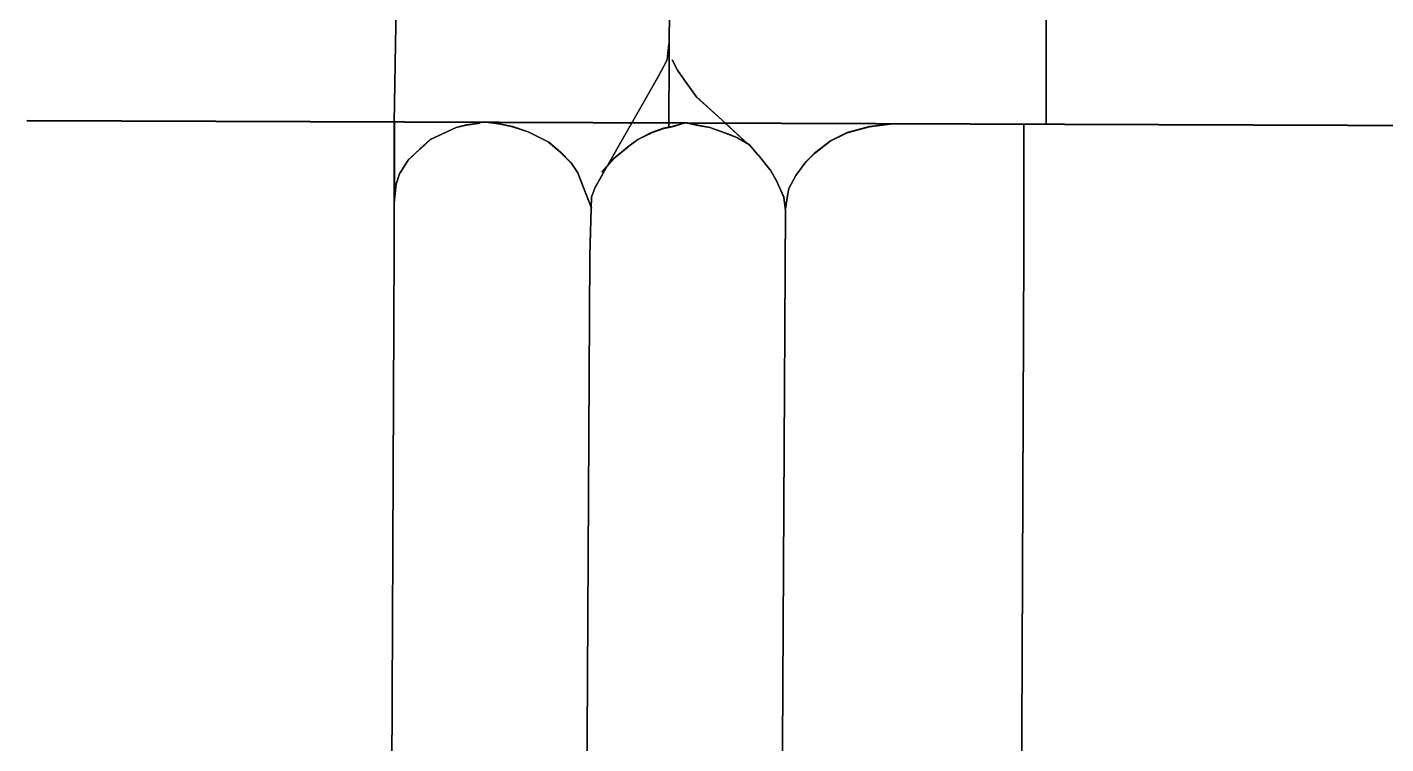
# Model space of a CAD drawing. Extents: x -291248544 to -291003570, y 98625193 to 98746984.
# Drawn here: x -291151726 to -291133598, y 98646840 to 98656403 of the extents above; entities that cross this region are included whole.
import ezdxf

# ---------------------------------------------------------------- set-up
doc = ezdxf.new("R2010")
doc.units = 0

msp = doc.modelspace()

# ---------------------------------------------------------------- linework, layer by layer
at = {"layer": 'mg_to_dxf', "color": 2}
for points in [[(-291142959.6, 98694362.14), (-291142960.59, 98694363.15), (-291143166.59, 98655120.35), (-291143165.59, 98655121.35)], [(-291143165.59, 98655121.35), (-291143164.59, 98655120.34), (-291142958.59, 98694363.14), (-291142959.6, 98694362.14)], [(-291146804.82, 98656688.19), (-291146805.8, 98656689.2), (-291146828.71, 98655131.8), (-291146827.69, 98655132.79)], [(-291146827.69, 98655132.79), (-291146826.71, 98655131.79), (-291146803.8, 98656689.18), (-291146804.82, 98656688.19)], [(-291138130.19, 98656630.97), (-291138131.19, 98656631.97), (-291138131.19, 98655097.46), (-291138130.19, 98655098.46)], [(-291138130.19, 98655098.46), (-291138129.19, 98655097.46), (-291138129.19, 98656631.97), (-291138130.19, 98656630.97)], [(-291143165.64, 98656173.21), (-291143166.53, 98656174.31), (-291143189.51, 98655967.51), (-291143188.42, 98655968.22)], [(-291143188.42, 98655968.22), (-291143187.56, 98655966.91), (-291143164.54, 98656174.09), (-291143165.64, 98656173.21)], [(-291143165.64, 98656173.21), (-291143164.54, 98656174.09), (-291143166.53, 98656174.31), (-291143165.64, 98656173.21)], [(-291143188.71, 98655967.26), (-291143189.21, 98655968.46), (-291143304.03, 98655750.31), (-291143302.68, 98655750.72)], [(-291143302.68, 98655750.72), (-291143302.27, 98655749.35), (-291143187.27, 98655967.86), (-291143188.71, 98655967.26)], [(-291143188.42, 98655968.22), (-291143189.51, 98655967.51), (-291143187.56, 98655966.91), (-291143188.42, 98655968.22)], [(-291143188.71, 98655967.26), (-291143187.27, 98655967.86), (-291143189.21, 98655968.46), (-291143188.71, 98655967.26)], [(-291143119.59, 98655967.27), (-291143119.14, 98655968.61), (-291143120.93, 98655967.71), (-291143119.59, 98655967.27)], [(-291143119.59, 98655967.27), (-291143120.93, 98655967.71), (-291143051.78, 98655829.42), (-291143051.37, 98655830.83)], [(-291143051.37, 98655830.83), (-291143050.06, 98655830.45), (-291143119.14, 98655968.61), (-291143119.59, 98655967.27)], [(-291143303.16, 98655749.84), (-291143303.55, 98655751.19), (-291144059.34, 98654422.82), (-291144057.98, 98654423.19)], [(-291144057.98, 98654423.19), (-291144057.61, 98654421.83), (-291143301.79, 98655750.23), (-291143303.16, 98655749.84)], [(-291143302.68, 98655750.72), (-291143304.03, 98655750.31), (-291143302.27, 98655749.35), (-291143302.68, 98655750.72)], [(-291143303.16, 98655749.84), (-291143301.79, 98655750.23), (-291143303.55, 98655751.19), (-291143303.16, 98655749.84)], [(-291143050.86, 98655829.97), (-291143050.58, 98655831.31), (-291143052.3, 98655830.28), (-291143050.86, 98655829.97)], [(-291143050.86, 98655829.97), (-291143052.3, 98655830.28), (-291142914.35, 98655634.85), (-291142914.11, 98655636.24)], [(-291143051.37, 98655830.83), (-291143051.78, 98655829.42), (-291143050.06, 98655830.45), (-291143051.37, 98655830.83)], [(-291142914.11, 98655636.24), (-291142912.71, 98655636), (-291143050.58, 98655831.31), (-291143050.86, 98655829.97)], [(-291142913.53, 98655635.43), (-291142913.29, 98655636.82), (-291142914.92, 98655635.66), (-291142913.53, 98655635.43)], [(-291142913.53, 98655635.43), (-291142914.92, 98655635.66), (-291142799.84, 98655474.54), (-291142799.67, 98655476.03)], [(-291142914.11, 98655636.24), (-291142914.35, 98655634.85), (-291142912.71, 98655636), (-291142914.11, 98655636.24)], [(-291142799.67, 98655476.03), (-291142798.33, 98655475.87), (-291142913.29, 98655636.82), (-291142913.53, 98655635.43)], [(-291142799.01, 98655475.28), (-291142799, 98655476.62), (-291142800.5, 98655475.29), (-291142799.01, 98655475.28)], [(-291142799.01, 98655475.28), (-291142800.5, 98655475.29), (-291142410.59, 98655119.78), (-291142410.65, 98655121.19)], [(-291142799.67, 98655476.03), (-291142799.84, 98655474.54), (-291142798.33, 98655475.87), (-291142799.67, 98655476.03)], [(-291142410.65, 98655121.19), (-291142409.23, 98655121.25), (-291142799, 98655476.62), (-291142799.01, 98655475.28)], [(-291151725.27, 98655155.18), (-291151726.27, 98655156.18), (-291151726.27, 98655154.18), (-291151725.27, 98655155.18)], [(-291106430.55, 98654994.97), (-291106429.55, 98654995.96), (-291151726.27, 98655156.18), (-291151725.27, 98655155.18)], [(-291151725.27, 98655155.18), (-291151726.27, 98655154.18), (-291106429.56, 98654993.96), (-291106430.55, 98654994.97)], [(-291146827.69, 98655132.79), (-291146828.71, 98655131.8), (-291146826.71, 98655131.79), (-291146827.69, 98655132.79)], [(-291146828.2, 98655132.3, 0.5), (-291146828.2, 98655132.3, -0.5), (-291146827.2, 98655132.29, 0.5), (-291146827.2, 98655132.29, -0.5)], [(-291146827.7, 98653461.96), (-291146827.7, 98653460.96, -1), (-291146828.2, 98655132.3, -0.5), (-291146828.2, 98655132.3, 0.5)], [(-291146827.2, 98655132.29, -0.5), (-291146827.2, 98655132.29, 0.5), (-291146827.7, 98653460.96, 1), (-291146827.7, 98653461.96)], [(-291146004.18, 98655063.42), (-291146003.6, 98655064.79), (-291146348.07, 98654904.04), (-291146346.59, 98654903.63)], [(-291146346.59, 98654903.63), (-291146346.94, 98654902.36), (-291146002.93, 98655062.89), (-291146004.18, 98655063.42)], [(-291145866.88, 98655097.84), (-291145866.09, 98655099.07), (-291146004.55, 98655064.45), (-291146003.24, 98655063.75)], [(-291146003.24, 98655063.75), (-291146004.55, 98655064.45), (-291146003.87, 98655062.56), (-291146003.24, 98655063.75)], [(-291146004.18, 98655063.42), (-291146002.93, 98655062.89), (-291146003.6, 98655064.79), (-291146004.18, 98655063.42)], [(-291146003.24, 98655063.75), (-291146003.87, 98655062.56), (-291145865.72, 98655097.1), (-291145866.88, 98655097.84)], [(-291145683.78, 98655120.79), (-291145682.92, 98655121.9), (-291145867.08, 98655098.88), (-291145865.9, 98655098.02)], [(-291145865.9, 98655098.02), (-291145867.08, 98655098.88), (-291145866.71, 98655096.91), (-291145865.9, 98655098.02)], [(-291145866.88, 98655097.84), (-291145865.72, 98655097.1), (-291145866.09, 98655099.07), (-291145866.88, 98655097.84)], [(-291145865.9, 98655098.02), (-291145866.71, 98655096.91), (-291145682.67, 98655119.92), (-291145683.78, 98655120.79)], [(-291145683.78, 98655120.79), (-291145682.67, 98655119.92), (-291145682.92, 98655121.9), (-291145683.78, 98655120.79)], [(-291145568.35, 98655132.22), (-291145569.2, 98655133.35), (-291145569.48, 98655131.37), (-291145568.35, 98655132.22)], [(-291145568.35, 98655132.22), (-291145569.48, 98655131.37), (-291145408.31, 98655108.35), (-291145409.13, 98655109.48)], [(-291145409.13, 98655109.48), (-291145407.96, 98655110.32), (-291145569.2, 98655133.35), (-291145568.35, 98655132.22)], [(-291145408.14, 98655109.3), (-291145408.94, 98655110.5), (-291145409.3, 98655108.53), (-291145408.14, 98655109.3)], [(-291145408.14, 98655109.3), (-291145409.3, 98655108.53), (-291145248.19, 98655074), (-291145248.9, 98655075.18)], [(-291145409.13, 98655109.48), (-291145408.31, 98655108.35), (-291145407.96, 98655110.32), (-291145409.13, 98655109.48)], [(-291145248.9, 98655075.18), (-291145247.66, 98655075.93), (-291145408.94, 98655110.5), (-291145408.14, 98655109.3)], [(-291145247.94, 98655074.91), (-291145248.62, 98655076.2), (-291145249.15, 98655074.27), (-291145247.94, 98655074.91)], [(-291145247.94, 98655074.91), (-291145249.15, 98655074.27), (-291145042.33, 98655005.32), (-291145042.89, 98655006.57)], [(-291145248.9, 98655075.18), (-291145248.19, 98655074), (-291145247.66, 98655075.93), (-291145248.9, 98655075.18)], [(-291145042.89, 98655006.57), (-291145041.56, 98655007.18), (-291145248.62, 98655076.2), (-291145247.94, 98655074.91)], [(-291145041.97, 98655006.18), (-291145042.48, 98655007.56), (-291145043.25, 98655005.71), (-291145041.97, 98655006.18)], [(-291145041.97, 98655006.18), (-291145043.25, 98655005.71), (-291144767.87, 98654868.01), (-291144768.21, 98654869.3)], [(-291145042.89, 98655006.57), (-291145042.33, 98655005.32), (-291145041.56, 98655007.18), (-291145042.89, 98655006.57)], [(-291144768.21, 98654869.3), (-291144766.75, 98654869.69), (-291145042.48, 98655007.56), (-291145041.97, 98655006.18)], [(-291143394.92, 98654994.74), (-291143394.42, 98654996.11), (-291143578.55, 98654904.04), (-291143577.13, 98654903.64)], [(-291143577.13, 98654903.64), (-291143577.5, 98654902.33), (-291143393.63, 98654994.27), (-291143394.92, 98654994.74)], [(-291143234.73, 98655052.02), (-291143234.05, 98655053.32), (-291143395.34, 98654995.72), (-291143394, 98654995.13)], [(-291143394, 98654995.13), (-291143395.34, 98654995.72), (-291143394.55, 98654993.87), (-291143394, 98654995.13)], [(-291143394.92, 98654994.74), (-291143393.63, 98654994.27), (-291143394.42, 98654996.11), (-291143394.92, 98654994.74)], [(-291143394, 98654995.13), (-291143394.55, 98654993.87), (-291143233.51, 98655051.39), (-291143234.73, 98655052.02)], [(-291143120.3, 98655074.98), (-291143119.56, 98655076.14), (-291143235.01, 98655053.05), (-291143233.76, 98655052.28)], [(-291143233.76, 98655052.28), (-291143235.01, 98655053.05), (-291143234.48, 98655051.12), (-291143233.76, 98655052.28)], [(-291143234.73, 98655052.02), (-291143233.51, 98655051.39), (-291143234.05, 98655053.32), (-291143234.73, 98655052.02)], [(-291143233.76, 98655052.28), (-291143234.48, 98655051.12), (-291143119.09, 98655074.2), (-291143120.3, 98655074.98)], [(-291143165.59, 98655121.35), (-291143166.59, 98655120.35), (-291143164.59, 98655120.34), (-291143165.59, 98655121.35)], [(-291143165.59, 98655120.35), (-291143166.59, 98655121.35), (-291143166.59, 98655063.13), (-291143165.59, 98655064.13)], [(-291143165.59, 98655120.35), (-291143164.59, 98655121.35), (-291143166.59, 98655121.35), (-291143165.59, 98655120.35)], [(-291143165.59, 98655064.13), (-291143166.59, 98655063.13), (-291143164.59, 98655063.13), (-291143165.59, 98655064.13)], [(-291143165.59, 98655064.13), (-291143164.59, 98655063.13), (-291143164.59, 98655121.35), (-291143165.59, 98655120.35)], [(-291142960.08, 98655120.71), (-291142959.39, 98655121.95), (-291143120.53, 98655075.91), (-291143119.33, 98655075.21)], [(-291143119.33, 98655075.21), (-291143120.53, 98655075.91), (-291143120.06, 98655073.96), (-291143119.33, 98655075.21)], [(-291143120.3, 98655074.98), (-291143119.09, 98655074.2), (-291143119.56, 98655076.14), (-291143120.3, 98655074.98)], [(-291143119.33, 98655075.21), (-291143120.06, 98655073.96), (-291142958.84, 98655120.03), (-291142960.08, 98655120.71)], [(-291142960.08, 98655120.71), (-291142958.84, 98655120.03), (-291142959.39, 98655121.95), (-291142960.08, 98655120.71)], [(-291142913.33, 98655120.75), (-291142914.11, 98655121.93), (-291142914.5, 98655119.97), (-291142913.33, 98655120.75)], [(-291142913.33, 98655120.75), (-291142914.5, 98655119.97), (-291142799.08, 98655096.88), (-291142799.87, 98655098.06)], [(-291142799.87, 98655098.06), (-291142798.7, 98655098.85), (-291142914.11, 98655121.93), (-291142913.33, 98655120.75)], [(-291142798.89, 98655097.87), (-291142799.68, 98655099.04), (-291142800.06, 98655097.07), (-291142798.89, 98655097.87)], [(-291142798.89, 98655097.87), (-291142800.06, 98655097.07), (-291142616.04, 98655062.57), (-291142616.76, 98655063.72)], [(-291142799.87, 98655098.06), (-291142799.08, 98655096.88), (-291142798.7, 98655098.85), (-291142799.87, 98655098.06)], [(-291142616.76, 98655063.72), (-291142615.52, 98655064.51), (-291142799.68, 98655099.04), (-291142798.89, 98655097.87)], [(-291142615.8, 98655063.46), (-291142616.48, 98655064.77), (-291142617.01, 98655062.83), (-291142615.8, 98655063.46)], [(-291142615.8, 98655063.46), (-291142617.01, 98655062.83), (-291142455.93, 98655005.3), (-291142456.53, 98655006.58)], [(-291142616.76, 98655063.72), (-291142616.04, 98655062.57), (-291142615.52, 98655064.51), (-291142616.76, 98655063.72)], [(-291142456.53, 98655006.58), (-291142455.24, 98655007.18), (-291142616.48, 98655064.77), (-291142615.8, 98655063.46)], [(-291142455.59, 98655006.23), (-291142456.18, 98655007.52), (-291142456.87, 98655005.65), (-291142455.59, 98655006.23)], [(-291142455.59, 98655006.23), (-291142456.87, 98655005.65), (-291142364.4, 98654970.97), (-291142364.97, 98654972.25)], [(-291142456.53, 98655006.58), (-291142455.93, 98655005.3), (-291142455.24, 98655007.18), (-291142456.53, 98655006.58)], [(-291142364.97, 98654972.25), (-291142363.67, 98654972.83), (-291142456.18, 98655007.52), (-291142455.59, 98655006.23)], [(-291142409.91, 98655120.51), (-291142409.97, 98655121.93), (-291142411.32, 98655120.45), (-291142409.91, 98655120.51)], [(-291142409.91, 98655120.51), (-291142411.32, 98655120.45), (-291142090.16, 98654822.23), (-291142090.21, 98654823.64)], [(-291142410.65, 98655121.19), (-291142410.59, 98655119.78), (-291142409.23, 98655121.25), (-291142410.65, 98655121.19)], [(-291142090.21, 98654823.64), (-291142088.8, 98654823.7), (-291142409.97, 98655121.93), (-291142409.91, 98655120.51)], [(-291142364.04, 98654971.89), (-291142364.6, 98654973.19), (-291142365.33, 98654971.33), (-291142364.04, 98654971.89)], [(-291142364.04, 98654971.89), (-291142365.33, 98654971.33), (-291142250.03, 98654925.21), (-291142250.53, 98654926.49)], [(-291142364.97, 98654972.25), (-291142364.4, 98654970.97), (-291142363.67, 98654972.83), (-291142364.97, 98654972.25)], [(-291142250.53, 98654926.49), (-291142249.16, 98654927.02), (-291142364.6, 98654973.19), (-291142364.04, 98654971.89)], [(-291140785.67, 98654994.74), (-291140785.12, 98654996.13), (-291141015.08, 98654881.15), (-291141013.65, 98654880.75)], [(-291141013.65, 98654880.75), (-291141014.01, 98654879.45), (-291140784.41, 98654994.25), (-291140785.67, 98654994.74)], [(-291140488.15, 98655074.94), (-291140487.38, 98655076.19), (-291140786.06, 98654995.77), (-291140784.73, 98654995.1)], [(-291140784.73, 98654995.1), (-291140786.06, 98654995.77), (-291140785.35, 98654993.89), (-291140784.73, 98654995.1)], [(-291140785.67, 98654994.74), (-291140784.41, 98654994.25), (-291140785.12, 98654996.13), (-291140785.67, 98654994.74)], [(-291140784.73, 98654995.1), (-291140785.35, 98654993.89), (-291140486.99, 98655074.22), (-291140488.15, 98655074.94)], [(-291140213.51, 98655109.34), (-291140212.64, 98655110.46), (-291140488.36, 98655075.99), (-291140487.17, 98655075.14)], [(-291140487.17, 98655075.14), (-291140488.36, 98655075.99), (-291140487.98, 98655074.03), (-291140487.17, 98655075.14)], [(-291140488.15, 98655074.94), (-291140486.99, 98655074.22), (-291140487.38, 98655076.19), (-291140488.15, 98655074.94)], [(-291140487.17, 98655075.14), (-291140487.98, 98655074.03), (-291140212.39, 98655108.48), (-291140213.51, 98655109.34)], [(-291140213.51, 98655109.34), (-291140212.39, 98655108.48), (-291140212.64, 98655110.46), (-291140213.51, 98655109.34)], [(-291138427.73, 98655097.46), (-291138428.73, 98655098.46), (-291138428.73, 98653415.18), (-291138427.73, 98653416.18)], [(-291138427.73, 98655097.46), (-291138426.73, 98655098.46), (-291138428.73, 98655098.46), (-291138427.73, 98655097.46)], [(-291138427.73, 98653416.18), (-291138426.73, 98653415.18), (-291138426.73, 98655098.46), (-291138427.73, 98655097.46)], [(-291138130.19, 98655098.46), (-291138131.19, 98655097.46), (-291138129.19, 98655097.46), (-291138130.19, 98655098.46)], [(-291146347.42, 98654903.07), (-291146347.24, 98654904.59), (-291146485.42, 98654777.92), (-291146484.01, 98654777.86)], [(-291146484.01, 98654777.86), (-291146484.07, 98654776.45), (-291146346.11, 98654902.91), (-291146347.42, 98654903.07)], [(-291146346.59, 98654903.63), (-291146348.07, 98654904.04), (-291146346.94, 98654902.36), (-291146346.59, 98654903.63)], [(-291146347.42, 98654903.07), (-291146346.11, 98654902.91), (-291146347.24, 98654904.59), (-291146347.42, 98654903.07)], [(-291144767.38, 98654868.75), (-291144767.59, 98654870.25), (-291144768.7, 98654868.57), (-291144767.38, 98654868.75)], [(-291144767.38, 98654868.75), (-291144768.7, 98654868.57), (-291144607.84, 98654730.69), (-291144607.92, 98654732.08)], [(-291144768.21, 98654869.3), (-291144767.87, 98654868.01), (-291144766.75, 98654869.69), (-291144768.21, 98654869.3)], [(-291144607.92, 98654732.08), (-291144606.48, 98654732.16), (-291144767.59, 98654870.25), (-291144767.38, 98654868.75)], [(-291143715.29, 98654800.1), (-291143715.13, 98654801.52), (-291143899.1, 98654652.05), (-291143897.62, 98654651.96)], [(-291143897.62, 98654651.96), (-291143897.7, 98654650.6), (-291143713.9, 98654799.94), (-291143715.29, 98654800.1)], [(-291143577.98, 98654903.11), (-291143577.7, 98654904.57), (-291143715.92, 98654800.9), (-291143714.5, 98654800.72)], [(-291143714.5, 98654800.72), (-291143715.92, 98654800.9), (-291143714.69, 98654799.33), (-291143714.5, 98654800.72)], [(-291143715.29, 98654800.1), (-291143713.9, 98654799.94), (-291143715.13, 98654801.52), (-291143715.29, 98654800.1)], [(-291143714.5, 98654800.72), (-291143714.69, 98654799.33), (-291143576.65, 98654902.86), (-291143577.98, 98654903.11)], [(-291143577.13, 98654903.64), (-291143578.55, 98654904.04), (-291143577.5, 98654902.33), (-291143577.13, 98654903.64)], [(-291143577.98, 98654903.11), (-291143576.65, 98654902.86), (-291143577.7, 98654904.57), (-291143577.98, 98654903.11)], [(-291142249.63, 98654926.05), (-291142250.06, 98654927.45), (-291142250.93, 98654925.65), (-291142249.63, 98654926.05)], [(-291142249.63, 98654926.05), (-291142250.93, 98654925.65), (-291142090.06, 98654833.72), (-291142090.28, 98654835)], [(-291142250.53, 98654926.49), (-291142250.03, 98654925.21), (-291142249.16, 98654927.02), (-291142250.53, 98654926.49)], [(-291142090.28, 98654835), (-291142088.75, 98654835.27), (-291142250.06, 98654927.45), (-291142249.63, 98654926.05)], [(-291142089.52, 98654834.36), (-291142089.52, 98654835.92), (-291142090.82, 98654834.36), (-291142089.52, 98654834.36)], [(-291142089.52, 98654834.36), (-291142090.82, 98654834.36), (-291141975.85, 98654696.4), (-291141975.72, 98654697.8)], [(-291142090.28, 98654835), (-291142090.06, 98654833.72), (-291142088.75, 98654835.27), (-291142090.28, 98654835)], [(-291142090.21, 98654823.64), (-291142090.16, 98654822.23), (-291142088.8, 98654823.7), (-291142090.21, 98654823.64)], [(-291141975.72, 98654697.8), (-291141974.31, 98654697.67), (-291142089.52, 98654835.92), (-291142089.52, 98654834.36)], [(-291141014.5, 98654880.22), (-291141014.24, 98654881.68), (-291141221.15, 98654720.75), (-291141219.7, 98654720.61)], [(-291141219.7, 98654720.61), (-291141219.83, 98654719.25), (-291141013.17, 98654879.98), (-291141014.5, 98654880.22)], [(-291141013.65, 98654880.75), (-291141015.08, 98654881.15), (-291141014.01, 98654879.45), (-291141013.65, 98654880.75)], [(-291141014.5, 98654880.22), (-291141013.17, 98654879.98), (-291141014.24, 98654881.68), (-291141014.5, 98654880.22)], [(-291146644.86, 98654628.33), (-291146645.1, 98654629.82), (-291146760.21, 98654445.65), (-291146758.77, 98654446.08)], [(-291146758.77, 98654446.08), (-291146758.39, 98654444.79), (-291146643.55, 98654628.54), (-291146644.86, 98654628.33)], [(-291146484.74, 98654777.19), (-291146484.69, 98654778.6), (-291146645.74, 98654629.05), (-291146644.22, 98654629.1)], [(-291146644.22, 98654629.1), (-291146645.74, 98654629.05), (-291146644.18, 98654627.77), (-291146644.22, 98654629.1)], [(-291146644.86, 98654628.33), (-291146643.55, 98654628.54), (-291146645.1, 98654629.82), (-291146644.86, 98654628.33)], [(-291146644.22, 98654629.1), (-291146644.18, 98654627.77), (-291146483.33, 98654777.13), (-291146484.74, 98654777.19)], [(-291146484.01, 98654777.86), (-291146485.42, 98654777.92), (-291146484.07, 98654776.45), (-291146484.01, 98654777.86)], [(-291146484.74, 98654777.19), (-291146483.33, 98654777.13), (-291146484.69, 98654778.6), (-291146484.74, 98654777.19)], [(-291144607.19, 98654731.4), (-291144607.22, 98654732.84), (-291144608.58, 98654731.37), (-291144607.19, 98654731.4)], [(-291144607.19, 98654731.4), (-291144608.58, 98654731.37), (-291144470.64, 98654593.43), (-291144470.57, 98654594.78)], [(-291144607.92, 98654732.08), (-291144607.84, 98654730.69), (-291144606.48, 98654732.16), (-291144607.92, 98654732.08)], [(-291144470.57, 98654594.78), (-291144469.08, 98654594.7), (-291144607.22, 98654732.84), (-291144607.19, 98654731.4)], [(-291143898.34, 98654651.26), (-291143898.38, 98654652.74), (-291144059.31, 98654468.82), (-291144057.9, 98654468.91)], [(-291144057.9, 98654468.91), (-291144057.8, 98654467.5), (-291143896.98, 98654651.3), (-291143898.34, 98654651.26)], [(-291143897.62, 98654651.96), (-291143899.1, 98654652.05), (-291143897.7, 98654650.6), (-291143897.62, 98654651.96)], [(-291143898.34, 98654651.26), (-291143896.98, 98654651.3), (-291143898.38, 98654652.74), (-291143898.34, 98654651.26)], [(-291141975.08, 98654697.03), (-291141974.95, 98654698.44), (-291141976.49, 98654697.17), (-291141975.08, 98654697.03)], [(-291141975.08, 98654697.03), (-291141976.49, 98654697.17), (-291141815.69, 98654501.91), (-291141815.5, 98654503.26)], [(-291141975.72, 98654697.8), (-291141975.85, 98654696.4), (-291141974.31, 98654697.67), (-291141975.72, 98654697.8)], [(-291141815.5, 98654503.26), (-291141814.04, 98654503.05), (-291141974.95, 98654698.44), (-291141975.08, 98654697.03)], [(-291141334.83, 98654605.46), (-291141334.99, 98654606.92), (-291141473.01, 98654422.9), (-291141471.56, 98654423.16)], [(-291141220.45, 98654719.95), (-291141220.4, 98654721.41), (-291141335.65, 98654606.17), (-291141334.18, 98654606.22)], [(-291141334.18, 98654606.22), (-291141335.65, 98654606.17), (-291141334.13, 98654604.85), (-291141334.18, 98654606.22)], [(-291141334.83, 98654605.46), (-291141333.48, 98654605.61), (-291141334.99, 98654606.92), (-291141334.83, 98654605.46)], [(-291141334.18, 98654606.22), (-291141334.13, 98654604.85), (-291141219.08, 98654719.91), (-291141220.45, 98654719.95)], [(-291141219.7, 98654720.61), (-291141221.15, 98654720.75), (-291141219.83, 98654719.25), (-291141219.7, 98654720.61)], [(-291141220.45, 98654719.95), (-291141219.08, 98654719.91), (-291141220.4, 98654721.41), (-291141220.45, 98654719.95)], [(-291146759.19, 98654445.17), (-291146759.79, 98654446.55), (-291146805.95, 98654308.05), (-291146804.65, 98654308.8)], [(-291146804.65, 98654308.8), (-291146803.98, 98654307.64), (-291146757.96, 98654445.7), (-291146759.19, 98654445.17)], [(-291146758.77, 98654446.08), (-291146760.21, 98654445.65), (-291146758.39, 98654444.79), (-291146758.77, 98654446.08)], [(-291146759.19, 98654445.17), (-291146757.96, 98654445.7), (-291146759.79, 98654446.55), (-291146759.19, 98654445.17)], [(-291144469.94, 98654594), (-291144469.72, 98654595.48), (-291144471.27, 98654594.2), (-291144469.94, 98654594)], [(-291144469.94, 98654594), (-291144471.27, 98654594.2), (-291144379.28, 98654456.21), (-291144378.94, 98654457.51)], [(-291144470.57, 98654594.78), (-291144470.64, 98654593.43), (-291144469.08, 98654594.7), (-291144470.57, 98654594.78)], [(-291144378.94, 98654457.51), (-291144377.49, 98654457.14), (-291144469.72, 98654595.48), (-291144469.94, 98654594)], [(-291144378.48, 98654456.62), (-291144377.95, 98654458.03), (-291144379.74, 98654457.1), (-291144378.48, 98654456.62)], [(-291144378.48, 98654456.62), (-291144379.74, 98654457.1), (-291144196.31, 98653987.06), (-291144195.74, 98653988.35)], [(-291144378.94, 98654457.51), (-291144379.28, 98654456.21), (-291144377.49, 98654457.14), (-291144378.94, 98654457.51)], [(-291144195.74, 98653988.35), (-291144194.44, 98653987.78), (-291144377.95, 98654458.03), (-291144378.48, 98654456.62)], [(-291144057.9, 98654468.91), (-291144059.31, 98654468.82), (-291144057.8, 98654467.5), (-291144057.9, 98654468.91)], [(-291141814.94, 98654502.43), (-291141814.61, 98654503.87), (-291141816.26, 98654502.73), (-291141814.94, 98654502.43)], [(-291141814.94, 98654502.43), (-291141816.26, 98654502.73), (-291141724.28, 98654341.76), (-291141723.88, 98654343.09)], [(-291141815.5, 98654503.26), (-291141815.69, 98654501.91), (-291141814.04, 98654503.05), (-291141815.5, 98654503.26)], [(-291141723.88, 98654343.09), (-291141722.49, 98654342.67), (-291141814.61, 98654503.87), (-291141814.94, 98654502.43)], [(-291141471.56, 98654423.16), (-291141471.32, 98654421.82), (-291141333.48, 98654605.61), (-291141334.83, 98654605.46)], [(-291146804.86, 98654307.82), (-291146805.75, 98654309.03), (-291146828.74, 98654056.14), (-291146827.65, 98654057.05)], [(-291146827.65, 98654057.05), (-291146826.75, 98654055.96), (-291146803.78, 98654308.61), (-291146804.86, 98654307.82)], [(-291146804.65, 98654308.8), (-291146805.95, 98654308.05), (-291146803.98, 98654307.64), (-291146804.65, 98654308.8)], [(-291146804.86, 98654307.82), (-291146803.78, 98654308.61), (-291146805.75, 98654309.03), (-291146804.86, 98654307.82)], [(-291144149.95, 98654262.07), (-291144150.52, 98654263.44), (-291144196.72, 98654136.37), (-291144195.38, 98654137.13)], [(-291144195.38, 98654137.13), (-291144194.73, 98654135.99), (-291144148.7, 98654262.59), (-291144149.95, 98654262.07)], [(-291144058.48, 98654422.33), (-291144058.85, 98654423.69), (-291144150.94, 98654262.53), (-291144149.53, 98654262.98)], [(-291144149.53, 98654262.98), (-291144150.94, 98654262.53), (-291144149.12, 98654261.69), (-291144149.53, 98654262.98)], [(-291144149.95, 98654262.07), (-291144148.7, 98654262.59), (-291144150.52, 98654263.44), (-291144149.95, 98654262.07)], [(-291144149.53, 98654262.98), (-291144149.12, 98654261.69), (-291144057.11, 98654422.7), (-291144058.48, 98654422.33)], [(-291144057.98, 98654423.19), (-291144059.34, 98654422.82), (-291144057.61, 98654421.83), (-291144057.98, 98654423.19)], [(-291144058.48, 98654422.33), (-291144057.11, 98654422.7), (-291144058.85, 98654423.69), (-291144058.48, 98654422.33)], [(-291141723.43, 98654342.19), (-291141722.94, 98654343.56), (-291141724.73, 98654342.66), (-291141723.43, 98654342.19)], [(-291141723.43, 98654342.19), (-291141724.73, 98654342.66), (-291141632.85, 98654135.92), (-291141632.29, 98654137.12)], [(-291141723.88, 98654343.09), (-291141724.28, 98654341.76), (-291141722.49, 98654342.67), (-291141723.88, 98654343.09)], [(-291141632.29, 98654137.12), (-291141630.9, 98654136.47), (-291141722.94, 98654343.56), (-291141723.43, 98654342.19)], [(-291141563.51, 98654250.6), (-291141564.28, 98654251.93), (-291141587.38, 98654124.89), (-291141586.21, 98654125.71)], [(-291141586.21, 98654125.71), (-291141585.41, 98654124.56), (-291141562.37, 98654251.26), (-291141563.51, 98654250.6)], [(-291141472.1, 98654422.32), (-291141472.47, 98654423.74), (-291141564.61, 98654250.98), (-291141563.18, 98654251.55)], [(-291141563.18, 98654251.55), (-291141564.61, 98654250.98), (-291141562.7, 98654250.32), (-291141563.18, 98654251.55)], [(-291141563.51, 98654250.6), (-291141562.37, 98654251.26), (-291141564.28, 98654251.93), (-291141563.51, 98654250.6)], [(-291141563.18, 98654251.55), (-291141562.7, 98654250.32), (-291141470.78, 98654422.66), (-291141472.1, 98654422.32)], [(-291141471.56, 98654423.16), (-291141473.01, 98654422.9), (-291141471.32, 98654421.82), (-291141471.56, 98654423.16)], [(-291141472.1, 98654422.32), (-291141470.78, 98654422.66), (-291141472.47, 98654423.74), (-291141472.1, 98654422.32)], [(-291144195.57, 98654136.15), (-291144196.54, 98654137.35), (-291144219.46, 98653357.98), (-291144218.43, 98653358.96)], [(-291144218.43, 98653358.96), (-291144217.46, 98653357.94), (-291144194.55, 98654136.97), (-291144195.57, 98654136.15)], [(-291144195.38, 98654137.13), (-291144196.72, 98654136.37), (-291144194.73, 98654135.99), (-291144195.38, 98654137.13)], [(-291144195.57, 98654136.15), (-291144194.55, 98654136.97), (-291144196.54, 98654137.35), (-291144195.57, 98654136.15)], [(-291141632.02, 98654136.16), (-291141631.17, 98654137.43), (-291141633.12, 98654136.89), (-291141632.02, 98654136.16)], [(-291141632.02, 98654136.16), (-291141633.12, 98654136.89), (-291141610.12, 98653952.93), (-291141609.25, 98653954.05)], [(-291141632.29, 98654137.12), (-291141632.85, 98654135.92), (-291141630.9, 98654136.47), (-291141632.29, 98654137.12)], [(-291141609.25, 98653954.05), (-291141608.14, 98653953.18), (-291141631.17, 98654137.43), (-291141632.02, 98654136.16)], [(-291141586.38, 98654124.72), (-291141587.21, 98654125.87), (-291141610.27, 98653976.02), (-291141609.12, 98653976.94)], [(-291141609.12, 98653976.94), (-291141608.27, 98653975.87), (-291141585.24, 98654125.54), (-291141586.38, 98654124.72)], [(-291141586.21, 98654125.71), (-291141587.38, 98654124.89), (-291141585.41, 98654124.56), (-291141586.21, 98654125.71)], [(-291141586.38, 98654124.72), (-291141585.24, 98654125.54), (-291141587.21, 98654125.87), (-291141586.38, 98654124.72)], [(-291146827.65, 98654057.05), (-291146828.74, 98654056.14), (-291146826.75, 98654055.96), (-291146827.65, 98654057.05)], [(-291144195.74, 98653988.35), (-291144196.31, 98653987.06), (-291144194.44, 98653987.78), (-291144195.74, 98653988.35)], [(-291141609.19, 98653975.94), (-291141610.19, 98653977.02), (-291141701.75, 98637279.02), (-291141700.74, 98637280.01)], [(-291141700.74, 98637280.01), (-291141699.75, 98637279.01), (-291141608.19, 98653976.86), (-291141609.19, 98653975.94)], [(-291141609.12, 98653976.94), (-291141610.27, 98653976.02), (-291141608.27, 98653975.87), (-291141609.12, 98653976.94)], [(-291141609.19, 98653975.94), (-291141608.19, 98653976.86), (-291141610.19, 98653977.02), (-291141609.19, 98653975.94)], [(-291141609.25, 98653954.05), (-291141610.12, 98653952.93), (-291141608.14, 98653953.18), (-291141609.25, 98653954.05)], [(-291146827.7, 98653460.96), (-291146828.7, 98653461.96), (-291146897.36, 98638446.32), (-291146896.36, 98638447.31)], [(-291146896.36, 98638447.31), (-291146895.36, 98638446.3), (-291146826.7, 98653461.95), (-291146827.7, 98653460.96)], [(-291146827.2, 98653461.45, -1.71), (-291146828.2, 98653461.46, 0.71), (-291146826.99, 98653461.45, -0.5), (-291146829.4, 98653461.46, 0.5)], [(-291146829.4, 98653461.46, 0.5), (-291146826.99, 98653461.45, -0.5), (-291146825.99, 98653461.45, -0.5), (-291146828.4, 98653461.46, 0.5)], [(-291146827.7, 98653460.96), (-291146826.7, 98653461.95), (-291146828.7, 98653461.96), (-291146827.7, 98653460.96)], [(-291146828.4, 98653461.46, 0.5), (-291146825.99, 98653461.45, -0.5), (-291146828.2, 98653461.46, 1.71), (-291146827.2, 98653461.45, -0.71)], [(-291146827.2, 98653461.45, -0.71), (-291146828.2, 98653461.46, 1.71), (-291146828.2, 98653461.46, 0.71), (-291146827.2, 98653461.45, -1.71)], [(-291146827.7, 98653461.96), (-291146827.7, 98653460.96, 1), (-291146827.7, 98653460.96, -1), (-291146827.7, 98653461.96)], [(-291144218.45, 98653357.96), (-291144219.44, 98653358.98), (-291144311, 98637301.9), (-291144309.99, 98637302.9)], [(-291144309.99, 98637302.9), (-291144309, 98637301.89), (-291144217.44, 98653358.94), (-291144218.45, 98653357.96)], [(-291144218.43, 98653358.96), (-291144219.46, 98653357.98), (-291144217.46, 98653357.94), (-291144218.43, 98653358.96)], [(-291144218.45, 98653357.96), (-291144217.44, 98653358.94), (-291144219.44, 98653358.98), (-291144218.45, 98653357.96)], [(-291138427.74, 98653415.18), (-291138428.73, 98653416.18), (-291138497.4, 98637279.81), (-291138496.4, 98637280.22)], [(-291138496.4, 98637280.22), (-291138495.41, 98637277.8), (-291138426.73, 98653416.18), (-291138427.74, 98653415.18)], [(-291138427.73, 98653416.18), (-291138428.73, 98653415.18), (-291138426.73, 98653415.18), (-291138427.73, 98653416.18)], [(-291138427.74, 98653415.18), (-291138426.73, 98653416.18), (-291138428.73, 98653416.18), (-291138427.74, 98653415.18)]]:
    msp.add_3dface(points, dxfattribs=at)

doc.saveas('drawing.dxf')
